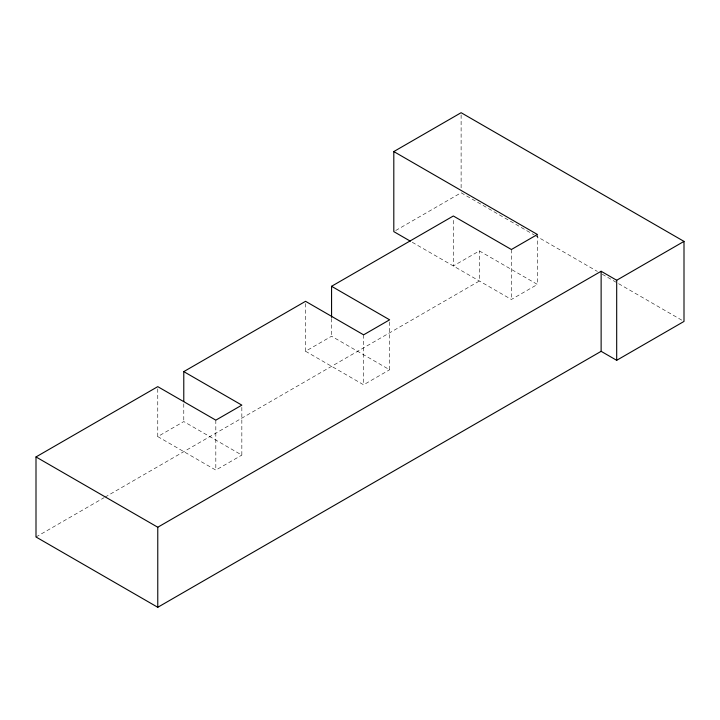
<?xml version="1.0" encoding="UTF-8"?>
<svg xmlns="http://www.w3.org/2000/svg" width="720" height="720" viewBox="0 0 720 720"><rect width="100%" height="100%" fill="white"/><g stroke="black" fill="none" stroke-linecap="round" stroke-linejoin="round"><path stroke-width="0.54" stroke-dasharray="3.6 2.7" d="M395.73 230.508L461.115 192.762L534.114 234.9M157.761 388.854L157.761 436.59L183.78 421.569L241.839 455.094L241.839 405.135M305.55 303.534L305.55 351.261L331.569 336.24L389.628 369.765L389.628 319.815M537.417 234.486L537.417 284.436L479.358 250.92L453.339 265.941L453.339 218.214M36 536.985L104.058 497.691M105.03 497.133L479.358 281.016L479.358 250.92M157.761 436.59L215.82 470.106L241.839 455.094M305.55 351.261L363.609 384.786L389.628 369.765M412.272 242.289L511.398 299.466L537.417 284.436M535.086 235.467L597.375 271.431M602.244 274.239L682.056 320.319M511.398 249.516L511.398 299.466M461.115 114.93L461.115 189.423M363.609 334.836L363.609 384.786M331.569 318.483L331.569 336.24M215.82 420.156L215.82 470.106M183.78 403.812L183.78 421.569"/><path stroke-width="1.08" d="M410.328 241.164L393.804 231.624L393.804 151.569L461.115 112.707L684 241.389L684 321.435L616.689 360.306L601.128 351.324L157.77 607.293L36 536.985L36 456.939L157.761 386.64L215.82 420.156L241.839 405.135L183.78 371.619L183.78 401.589M183.78 371.619L305.55 301.311L363.609 334.836L389.628 319.815L331.569 286.29L331.569 317.376M331.569 286.29L453.339 215.991L511.398 249.516L537.417 234.486L393.804 151.569M36 456.939L157.77 527.238L601.128 271.269L616.689 280.251L684 241.389M616.689 280.251L616.689 360.306M601.128 271.269L601.128 351.324M157.77 527.238L157.77 607.293"/></g></svg>
